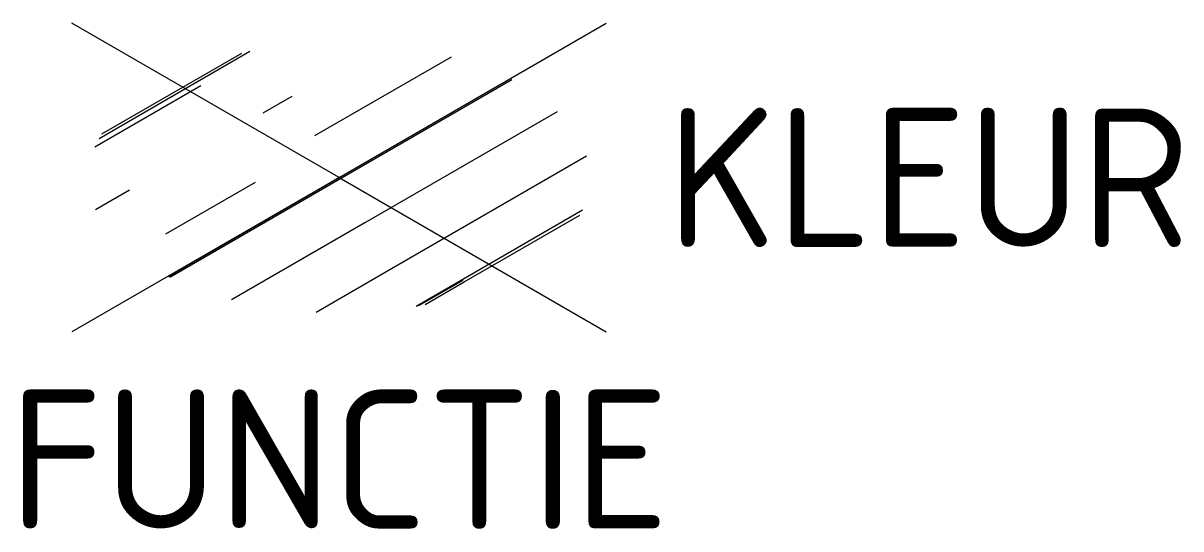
# Model space of a CAD drawing. Header units: metres. Extents: x -4.1 to 10.9, y -4.5 to 2.
import ezdxf
from ezdxf.enums import TextEntityAlignment as Align

# ---------------------------------------------------------------- set-up
doc = ezdxf.new("R2010")
doc.units = ezdxf.units.M
doc.styles.add('NLCS-ISO', font='NLCS-ISO.ttf')

msp = doc.modelspace()

# ---------------------------------------------------------------- linework, layer by layer
for p, q in [((0, 0), (-3.464, 2)), ((0, 0), (3.464, 2)), ((-3.111, 0.506), (-1.155, 1.636)), ((-3.076, 0.565), (-1.26, 1.613)), ((-0.314, 0.543), (1.456, 1.565)), ((0, 0), (2.217, 1.28)), ((0.01, -0.018), (2.239, 1.269)), ((-3.165, 0.397), (-1.79, 1.191)), ((-0.983, 0.84), (-0.61, 1.056)), ((0.337, -0.583), (2.832, 0.858)), ((0.68, -1.178), (3.208, 0.281)), ((0, 0), (-3.464, -2)), ((0, 0), (-0.062, -0.036)), ((0, 0), (3.464, -2)), ((-2.247, -0.73), (-1.083, -0.058)), ((-2.217, -1.28), (0, 0)), ((-2.194, -1.291), (0.01, -0.018)), ((-3.157, -0.415), (-2.715, -0.16)), ((1.603, -1.316), (3.155, -0.42)), ((-1.393, -1.581), (0.336, -0.583)), ((1.623, -1.352), (3.122, -0.486)), ((-0.297, -1.743), (0.68, -1.179)), ((0.998, -1.665), (1.603, -1.316)), ((1.035, -1.659), (1.609, -1.328)), ((1.118, -1.643), (1.623, -1.352))]:
    msp.add_line(p, q)

# ---------------------------------------------------------------- texts
at = {"style": 'NLCS-ISO'}
msp.add_attdef('KLEUR', text='', height=1.8, dxfattribs=at).set_placement((4.25, 0), align=Align.MIDDLE_LEFT)
at = {"style": 'NLCS-ISO', "flags": 1}
msp.add_attdef('FUNCTIE', text='', height=1.8, dxfattribs=at).set_placement((0, -2.75), align=Align.TOP_CENTER)

doc.saveas('drawing.dxf')
